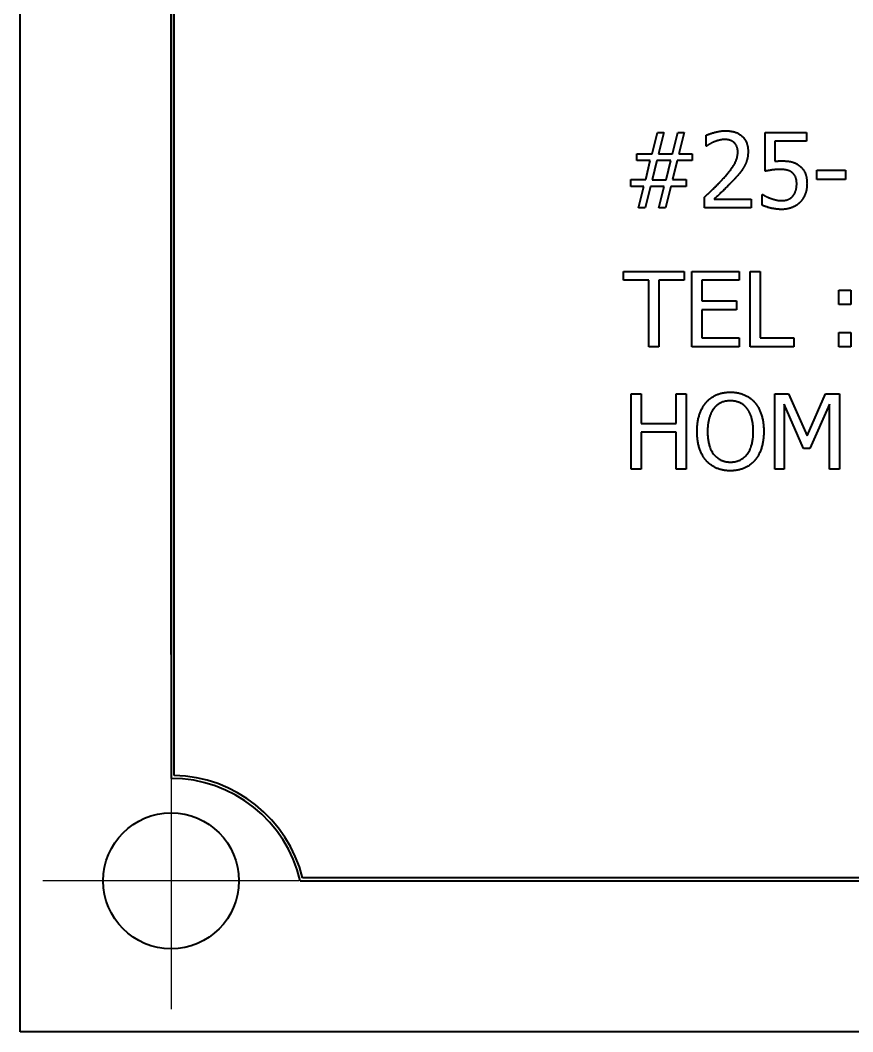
# Model space of a CAD drawing. Header units: millimetres. Extents: x 0 to 5945, y 0 to 4205.
# Drawn here: x 4812.37 to 4839.97, y 1972.13 to 2005.64 of the extents above; entities that cross this region are included whole.
import ezdxf

# ---------------------------------------------------------------- set-up
doc = ezdxf.new("R2010")
doc.units = ezdxf.units.MM
doc.header["$LTSCALE"] = 5
doc.linetypes.add('CHAIN', pattern=[0.3543, 0.2362, -0.0295, 0.0591, -0.0295])
doc.layers.add('가시적인 것(ISO)', color=3, linetype='Continuous', lineweight=40)
doc.layers.add('중심 표식(ISO)', color=1, linetype='Continuous', lineweight=25)

msp = doc.modelspace()

# ---------------------------------------------------------------- linework, layer by layer
at = {"layer": '가시적인 것(ISO)'}
for p, q in [((4812.374, 1972.126), (4812.374, 2092.126)), ((4817.374, 2083.731), (4817.374, 1980.521)), ((4817.474, 1980.62), (4817.474, 2083.632)), ((4817.374, 1984.626), (4817.374, 2079.626)), ((4833.314, 2001.216), (4833.49, 2001.925)), ((4833.49, 2001.925), (4833.707, 2001.925)), ((4833.707, 2001.925), (4833.531, 2001.216)), ((4833.989, 2001.216), (4834.165, 2001.925)), ((4834.165, 2001.925), (4834.382, 2001.925)), ((4834.382, 2001.925), (4834.205, 2001.216)), ((4835.111, 2001.471), (4835.111, 2001.828)), ((4837.064, 2000.637), (4837.064, 2001.925)), ((4837.064, 2001.925), (4838.436, 2001.925)), ((4838.436, 2001.925), (4838.436, 2001.631)), ((4835.129, 2001.471), (4835.111, 2001.471)), ((4838.436, 2001.631), (4837.386, 2001.631)), ((4837.386, 2001.631), (4837.386, 2000.965)), ((4832.807, 2000.989), (4832.807, 2001.216)), ((4832.807, 2001.216), (4833.314, 2001.216)), ((4833.531, 2001.216), (4833.989, 2001.216)), ((4834.205, 2001.216), (4834.639, 2001.216)), ((4834.639, 2001.216), (4834.639, 2000.989)), ((4833.255, 2000.989), (4832.807, 2000.989)), ((4833.103, 2000.359), (4833.255, 2000.989)), ((4833.472, 2000.993), (4833.316, 2000.355)), ((4833.936, 2000.993), (4833.472, 2000.993)), ((4833.78, 2000.355), (4833.936, 2000.993)), ((4834.147, 2000.989), (4833.995, 2000.359)), ((4834.639, 2000.989), (4834.147, 2000.989)), ((4838.78, 2000.367), (4838.78, 2000.671)), ((4838.78, 2000.671), (4839.726, 2000.671)), ((4839.726, 2000.671), (4839.726, 2000.367)), ((4832.611, 2000.132), (4832.611, 2000.359)), ((4832.611, 2000.359), (4833.103, 2000.359)), ((4833.044, 2000.132), (4832.611, 2000.132)), ((4832.868, 1999.425), (4833.044, 2000.132)), ((4833.261, 2000.132), (4833.085, 1999.425)), ((4833.719, 2000.132), (4833.261, 2000.132)), ((4833.316, 2000.355), (4833.78, 2000.355)), ((4833.543, 1999.425), (4833.719, 2000.132)), ((4833.936, 2000.132), (4833.76, 1999.425)), ((4834.442, 2000.132), (4833.936, 2000.132)), ((4833.995, 2000.359), (4834.442, 2000.359)), ((4834.442, 2000.359), (4834.442, 2000.132)), ((4839.726, 2000.367), (4838.78, 2000.367)), ((4835.058, 1999.425), (4835.058, 1999.78)), ((4836.961, 1999.514), (4836.961, 1999.869)), ((4836.961, 1999.869), (4836.985, 1999.869)), ((4833.085, 1999.425), (4832.868, 1999.425)), ((4833.76, 1999.425), (4833.543, 1999.425)), ((4836.6, 1999.425), (4835.058, 1999.425)), ((4835.372, 1999.715), (4836.6, 1999.715)), ((4836.6, 1999.715), (4836.6, 1999.425)), ((4832.372, 1997.024), (4832.372, 1997.319)), ((4832.372, 1997.319), (4834.382, 1997.319)), ((4834.382, 1997.319), (4834.382, 1997.024)), ((4834.635, 1994.819), (4834.635, 1997.319)), ((4834.635, 1997.319), (4836.199, 1997.319)), ((4836.199, 1997.319), (4836.199, 1997.024)), ((4836.564, 1994.819), (4836.564, 1997.319)), ((4836.564, 1997.319), (4836.896, 1997.319)), ((4836.896, 1997.319), (4836.896, 1995.115)), ((4833.211, 1997.024), (4832.372, 1997.024)), ((4833.211, 1994.819), (4833.211, 1997.024)), ((4833.543, 1997.024), (4833.543, 1994.819)), ((4834.382, 1997.024), (4833.543, 1997.024)), ((4836.199, 1997.024), (4834.967, 1997.024)), ((4834.967, 1997.024), (4834.967, 1996.339)), ((4839.501, 1996.217), (4839.501, 1996.696)), ((4839.501, 1996.696), (4839.902, 1996.696)), ((4839.902, 1996.696), (4839.902, 1996.217)), ((4834.967, 1996.339), (4836.116, 1996.339)), ((4836.116, 1996.043), (4834.967, 1996.043)), ((4834.967, 1996.043), (4834.967, 1995.115)), ((4836.116, 1996.339), (4836.116, 1996.043)), ((4839.902, 1996.217), (4839.501, 1996.217)), ((4834.967, 1995.115), (4836.199, 1995.115)), ((4836.199, 1995.115), (4836.199, 1994.819)), ((4836.896, 1995.115), (4838.012, 1995.115)), ((4838.012, 1995.115), (4838.012, 1994.819)), ((4839.501, 1994.819), (4839.501, 1995.298)), ((4839.501, 1995.298), (4839.902, 1995.298)), ((4839.902, 1995.298), (4839.902, 1994.819)), ((4833.543, 1994.819), (4833.211, 1994.819)), ((4836.199, 1994.819), (4834.635, 1994.819)), ((4838.012, 1994.819), (4836.564, 1994.819)), ((4839.902, 1994.819), (4839.501, 1994.819)), ((4832.627, 1990.765), (4832.627, 1993.265)), ((4832.627, 1993.265), (4832.959, 1993.265)), ((4832.959, 1993.265), (4832.959, 1992.284)), ((4834.11, 1992.284), (4834.11, 1993.265)), ((4834.11, 1993.265), (4834.442, 1993.265)), ((4834.442, 1993.265), (4834.442, 1990.765)), ((4837.382, 1990.765), (4837.382, 1993.265)), ((4837.382, 1993.265), (4837.836, 1993.265)), ((4837.836, 1993.265), (4838.46, 1991.873)), ((4838.46, 1991.873), (4839.064, 1993.265)), ((4839.064, 1993.265), (4839.525, 1993.265)), ((4839.525, 1993.265), (4839.525, 1990.765)), ((4838.338, 1991.454), (4837.692, 1992.918)), ((4837.692, 1992.918), (4837.692, 1990.765)), ((4839.193, 1992.918), (4838.541, 1991.454)), ((4839.193, 1990.765), (4839.193, 1992.918)), ((4832.959, 1992.284), (4834.11, 1992.284)), ((4834.11, 1991.988), (4832.959, 1991.988)), ((4832.959, 1991.988), (4832.959, 1990.765)), ((4834.11, 1990.765), (4834.11, 1991.988)), ((4838.541, 1991.454), (4838.338, 1991.454)), ((4832.959, 1990.765), (4832.627, 1990.765)), ((4834.442, 1990.765), (4834.11, 1990.765)), ((4837.692, 1990.765), (4837.382, 1990.765)), ((4839.525, 1990.765), (4839.193, 1990.765)), ((4821.654, 1977.126), (4963.366, 1977.126)), ((4963.287, 1977.226), (4821.732, 1977.226)), ((4972.374, 1972.126), (4812.374, 1972.126))]:
    msp.add_line(p, q, dxfattribs=at)
msp.add_circle((4817.374, 1977.126), 2.25, dxfattribs=at)
for radius, start, end in [(4.495, 14.1649, 88.7253), (4.395, 13.1516, 90)]:
    msp.add_arc((4817.374, 1976.126), radius, start, end, dxfattribs=at)
for points in [[(4835.111, 2001.828), (4835.214, 2001.878), (4835.585, 2001.978), (4835.751, 2001.978)], [(4835.751, 2001.978), (4836.102, 2001.978), (4836.497, 2001.607), (4836.497, 2001.291)], [(4835.372, 2001.609), (4835.301, 2001.581), (4835.17, 2001.5), (4835.129, 2001.471)], [(4835.727, 2001.688), (4835.638, 2001.688), (4835.455, 2001.643), (4835.372, 2001.609)], [(4836.033, 2001.587), (4835.974, 2001.637), (4835.82, 2001.688), (4835.727, 2001.688)], [(4836.156, 2001.273), (4836.156, 2001.378), (4836.091, 2001.536), (4836.033, 2001.587)], [(4835.662, 2000.381), (4835.948, 2000.695), (4836.156, 2001.072), (4836.156, 2001.273)], [(4836.497, 2001.291), (4836.497, 2001.143), (4836.428, 2000.896), (4836.367, 2000.791)], [(4836.367, 2000.791), (4836.306, 2000.681), (4836.13, 2000.466), (4836.033, 2000.363)], [(4837.386, 2000.965), (4837.447, 2000.973), (4837.564, 2000.979), (4837.613, 2000.979)], [(4837.613, 2000.979), (4837.805, 2000.979), (4838.071, 2000.916), (4838.192, 2000.823)], [(4838.192, 2000.823), (4838.316, 2000.73), (4838.45, 2000.446), (4838.45, 2000.219)], [(4837.558, 2000.697), (4837.421, 2000.697), (4837.147, 2000.655), (4837.064, 2000.637)], [(4837.968, 2000.582), (4837.897, 2000.645), (4837.686, 2000.697), (4837.558, 2000.697)], [(4838.109, 2000.221), (4838.109, 2000.355), (4838.036, 2000.525), (4837.968, 2000.582)], [(4835.058, 1999.78), (4835.224, 1999.936), (4835.52, 2000.225), (4835.662, 2000.381)], [(4836.033, 2000.363), (4835.875, 2000.191), (4835.488, 1999.822), (4835.372, 1999.715)], [(4837.982, 1999.814), (4838.044, 1999.889), (4838.109, 2000.088), (4838.109, 2000.221)], [(4838.45, 2000.219), (4838.45, 2000.039), (4838.334, 1999.731), (4838.229, 1999.618)], [(4836.985, 1999.869), (4837.023, 1999.84), (4837.167, 1999.767), (4837.254, 1999.735)], [(4837.254, 1999.735), (4837.354, 1999.701), (4837.518, 1999.662), (4837.621, 1999.662)], [(4837.621, 1999.662), (4837.722, 1999.662), (4837.913, 1999.735), (4837.982, 1999.814)], [(4837.615, 1999.372), (4837.437, 1999.372), (4837.088, 1999.451), (4836.961, 1999.514)], [(4838.229, 1999.618), (4838.124, 1999.504), (4837.809, 1999.372), (4837.615, 1999.372)], [(4835.107, 1992.979), (4835.253, 1993.145), (4835.66, 1993.317), (4835.911, 1993.317)], [(4835.913, 1993.03), (4835.733, 1993.03), (4835.461, 1992.904), (4835.358, 1992.77)], [(4835.911, 1993.317), (4836.166, 1993.317), (4836.576, 1993.139), (4836.718, 1992.979)], [(4836.466, 1992.77), (4836.367, 1992.9), (4836.087, 1993.03), (4835.913, 1993.03)], [(4834.807, 1992.015), (4834.807, 1992.329), (4834.963, 1992.807), (4835.107, 1992.979)], [(4835.358, 1992.77), (4835.259, 1992.643), (4835.153, 1992.258), (4835.153, 1992.015)], [(4836.671, 1992.015), (4836.671, 1992.262), (4836.564, 1992.645), (4836.466, 1992.77)], [(4836.718, 1992.979), (4836.859, 1992.813), (4837.017, 1992.327), (4837.017, 1992.015)], [(4835.105, 1991.052), (4834.961, 1991.219), (4834.807, 1991.707), (4834.807, 1992.015)], [(4835.153, 1992.015), (4835.153, 1991.522), (4835.567, 1991), (4835.913, 1991)], [(4835.913, 1991), (4836.26, 1991), (4836.671, 1991.522), (4836.671, 1992.015)], [(4837.017, 1992.015), (4837.017, 1991.711), (4836.863, 1991.219), (4836.718, 1991.052)], [(4835.911, 1990.712), (4835.658, 1990.712), (4835.253, 1990.884), (4835.105, 1991.052)], [(4836.718, 1991.052), (4836.564, 1990.878), (4836.156, 1990.712), (4835.911, 1990.712)]]:
    msp.add_open_spline(points, degree=2, dxfattribs=at)
at = {"layer": '중심 표식(ISO)', "linetype": 'CHAIN', "ltscale": 9.445163}
for p, q in [((4817.374, 1981.376), (4817.374, 1972.876)), ((4821.624, 1977.126), (4813.124, 1977.126))]:
    msp.add_line(p, q, dxfattribs=at)

doc.saveas('drawing.dxf')
